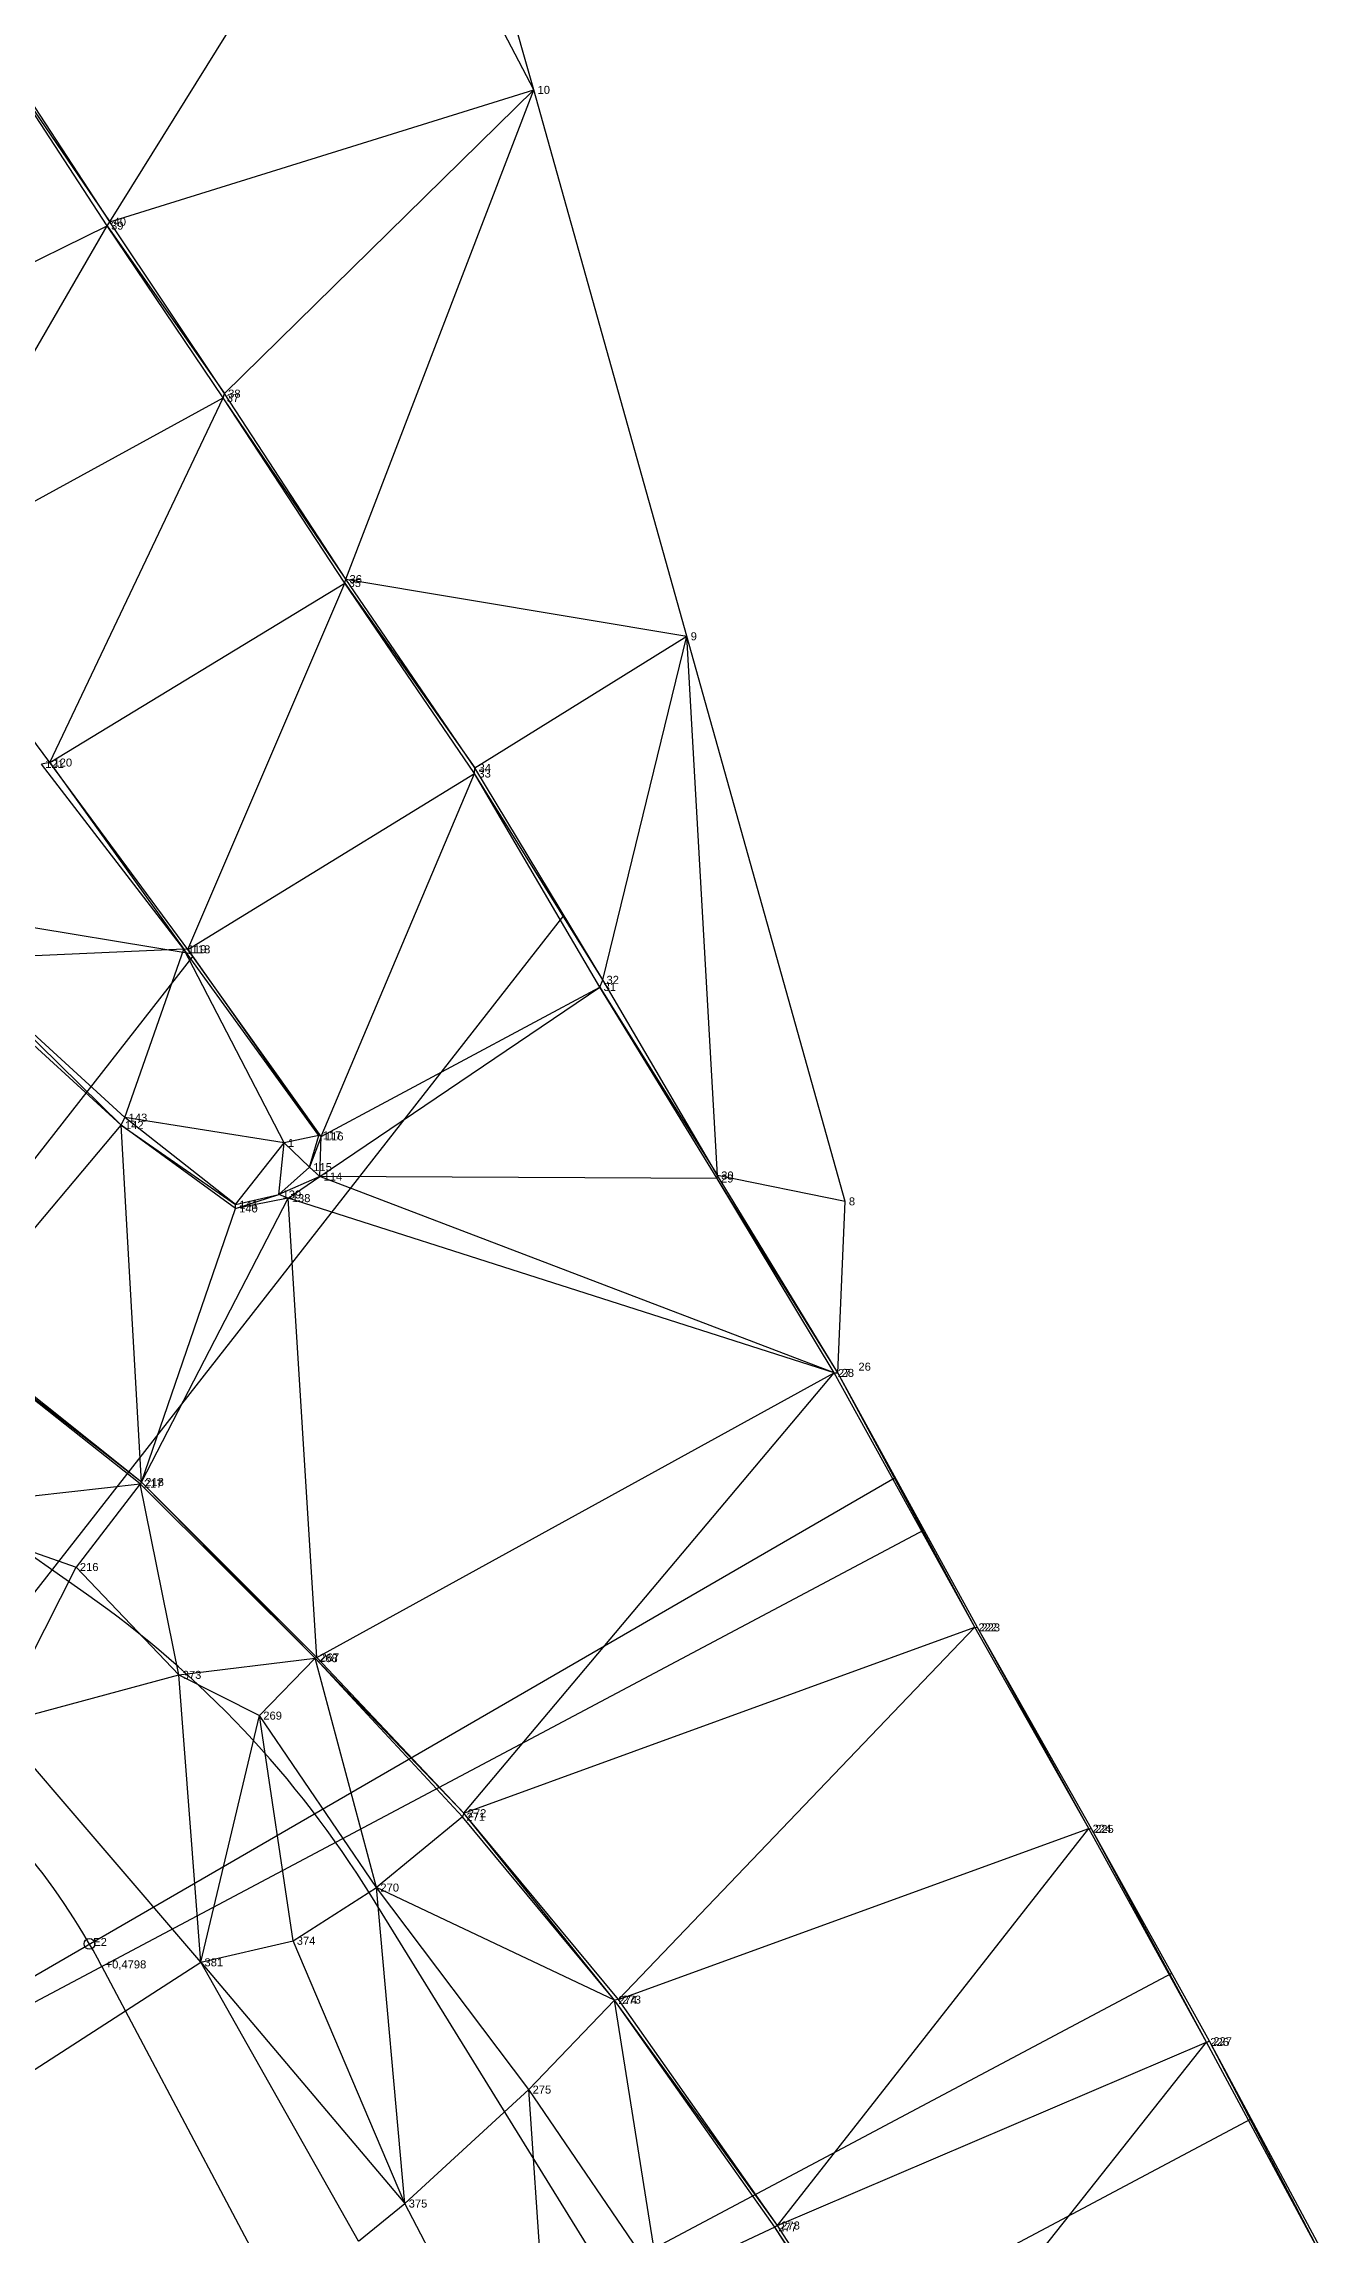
# Model space of a CAD drawing. Header units: millimetres. Extents: x 886 to 1005, y 4909 to 5107.
# Drawn here: x 963.66 to 987.72, y 5016.76 to 5057.81 of the extents above; entities that cross this region are included whole.
import ezdxf

# ---------------------------------------------------------------- set-up
doc = ezdxf.new("R2010")
doc.units = ezdxf.units.MM
for name, color, linetype in [('_Arestas', 8, 'Continuous'), ('_Nomes', 7, 'Continuous'), ('Eixo0', 1, 'Continuous'), ('Seções', 2, 'Continuous')]:
    doc.layers.add(name, color=color, linetype=linetype)
doc.styles.get("Standard").update_dxf_attribs({"font": 'arial.ttf'})

msp = doc.modelspace()

# ---------------------------------------------------------------- linework, layer by layer
for p, q in [((964.463, 5028.756), (946.881, 5041.097)), ((987.556, 4994.405), (969.789, 5023.113))]:
    msp.add_line(p, q)
msp.add_circle((964.515, 5022.201), 0.1)
msp.add_arc((953.37, 5012.951), 19.309, 31.7533, 54.9349)
at = {"layer": '_Arestas'}
for p, q in [((972.847, 5056.952), (969.809, 5067.617)), ((964.898, 5054.478), (969.919, 5062.55)), ((972.847, 5056.952), (969.919, 5062.55)), ((964.85, 5054.406), (962.627, 5057.805)), ((962.627, 5057.805), (964.898, 5054.478)), ((964.898, 5054.478), (962.659, 5057.9)), ((964.898, 5054.478), (972.847, 5056.952)), ((967.046, 5051.258), (972.847, 5056.952)), ((969.321, 5047.782), (972.847, 5056.952)), ((975.718, 5046.71), (972.847, 5056.952)), ((958.341, 5051.198), (964.85, 5054.406)), ((961.107, 5047.945), (964.85, 5054.406)), ((964.85, 5054.406), (964.898, 5054.478)), ((967.02, 5051.177), (964.85, 5054.406)), ((964.85, 5054.406), (967.046, 5051.258)), ((967.046, 5051.258), (964.898, 5054.478)), ((961.107, 5047.945), (967.02, 5051.177)), ((963.771, 5044.343), (967.02, 5051.177)), ((967.02, 5051.177), (967.046, 5051.258)), ((969.303, 5047.708), (967.02, 5051.177)), ((969.321, 5047.782), (967.02, 5051.177)), ((969.321, 5047.782), (967.046, 5051.258)), ((963.771, 5044.343), (961.107, 5047.945)), ((963.771, 5044.343), (969.303, 5047.708)), ((966.362, 5040.842), (969.303, 5047.708)), ((969.303, 5047.708), (969.321, 5047.782)), ((971.738, 5044.138), (969.303, 5047.708)), ((969.303, 5047.708), (971.741, 5044.243)), ((971.741, 5044.243), (969.321, 5047.782)), ((969.321, 5047.782), (975.718, 5046.71)), ((971.741, 5044.243), (975.718, 5046.71)), ((974.14, 5040.271), (975.718, 5046.71)), ((978.683, 5036.118), (975.718, 5046.71)), ((976.29, 5036.604), (975.718, 5046.71)), ((963.771, 5044.343), (963.616, 5044.316)), ((966.288, 5040.845), (963.616, 5044.316)), ((966.362, 5040.842), (963.771, 5044.343)), ((963.771, 5044.343), (966.288, 5040.845)), ((966.362, 5040.842), (971.738, 5044.138)), ((968.86, 5037.336), (971.738, 5044.138)), ((971.738, 5044.138), (971.741, 5044.243)), ((974.085, 5040.136), (971.738, 5044.138)), ((974.14, 5040.271), (971.738, 5044.138)), ((974.14, 5040.271), (971.741, 5044.243)), ((965.111, 5037.549), (961.668, 5040.691)), ((966.288, 5040.845), (961.945, 5040.651)), ((965.18, 5037.688), (966.288, 5040.845)), ((966.362, 5040.842), (966.288, 5040.845)), ((968.819, 5037.354), (966.288, 5040.845)), ((968.167, 5037.215), (966.288, 5040.845)), ((968.86, 5037.336), (966.362, 5040.842)), ((966.362, 5040.842), (968.819, 5037.354)), ((965.111, 5037.549), (961.945, 5040.651)), ((965.18, 5037.688), (961.945, 5040.651)), ((974.085, 5040.136), (974.14, 5040.271)), ((976.29, 5036.604), (974.14, 5040.271)), ((968.835, 5036.584), (974.085, 5040.136)), ((968.86, 5037.336), (974.085, 5040.136)), ((976.285, 5036.547), (974.085, 5040.136)), ((974.085, 5040.136), (976.29, 5036.604)), ((961.895, 5033.72), (965.111, 5037.549)), ((965.111, 5037.549), (965.18, 5037.688)), ((965.111, 5037.549), (967.256, 5036.058)), ((967.251, 5035.986), (965.111, 5037.549)), ((965.492, 5030.858), (965.111, 5037.549)), ((967.256, 5036.058), (965.18, 5037.688)), ((968.167, 5037.215), (965.18, 5037.688)), ((967.256, 5036.058), (968.167, 5037.215)), ((968.066, 5036.248), (968.167, 5037.215)), ((968.819, 5037.354), (968.167, 5037.215)), ((968.642, 5036.76), (968.167, 5037.215)), ((968.642, 5036.76), (968.819, 5037.354)), ((968.86, 5037.336), (968.642, 5036.76)), ((968.86, 5037.336), (968.819, 5037.354)), ((968.835, 5036.584), (968.86, 5037.336)), ((968.066, 5036.248), (968.642, 5036.76)), ((968.835, 5036.584), (968.066, 5036.248)), ((968.239, 5036.179), (968.835, 5036.584)), ((968.835, 5036.584), (968.642, 5036.76)), ((976.285, 5036.547), (968.835, 5036.584)), ((978.478, 5032.902), (968.835, 5036.584)), ((976.285, 5036.547), (976.29, 5036.604)), ((978.548, 5032.904), (976.29, 5036.604)), ((978.683, 5036.118), (976.29, 5036.604)), ((965.492, 5030.858), (968.239, 5036.179)), ((967.251, 5035.986), (968.066, 5036.248)), ((968.239, 5036.179), (967.251, 5035.986)), ((967.256, 5036.058), (968.066, 5036.248)), ((968.239, 5036.179), (968.066, 5036.248)), ((978.478, 5032.902), (968.239, 5036.179)), ((968.777, 5027.57), (968.239, 5036.179)), ((978.478, 5032.902), (976.285, 5036.547)), ((978.548, 5032.904), (976.285, 5036.547)), ((965.492, 5030.858), (967.251, 5035.986)), ((967.251, 5035.986), (967.256, 5036.058)), ((978.548, 5032.904), (978.683, 5036.118)), ((965.492, 5030.858), (961.847, 5033.689)), ((965.467, 5030.827), (961.847, 5033.689)), ((965.492, 5030.858), (961.895, 5033.72)), ((968.777, 5027.57), (978.478, 5032.902)), ((971.537, 5024.651), (978.478, 5032.902)), ((978.478, 5032.902), (978.548, 5032.904)), ((981.114, 5028.136), (978.478, 5032.902)), ((981.114, 5028.136), (978.548, 5032.904)), ((981.169, 5028.133), (978.548, 5032.904)), ((961.187, 5030.341), (965.467, 5030.827)), ((965.467, 5030.827), (964.265, 5029.265)), ((965.492, 5030.858), (965.467, 5030.827)), ((968.75, 5027.557), (965.467, 5030.827)), ((966.193, 5027.244), (965.467, 5030.827)), ((965.492, 5030.858), (968.75, 5027.557)), ((968.777, 5027.57), (965.492, 5030.858)), ((961.187, 5030.341), (964.265, 5029.265)), ((962.777, 5026.32), (964.265, 5029.265)), ((966.193, 5027.244), (964.265, 5029.265)), ((971.537, 5024.651), (981.114, 5028.136)), ((974.437, 5021.157), (981.114, 5028.136)), ((981.114, 5028.136), (981.169, 5028.133)), ((983.255, 5024.362), (981.114, 5028.136)), ((983.255, 5024.362), (981.169, 5028.133)), ((983.301, 5024.356), (981.169, 5028.133)), ((966.193, 5027.244), (968.75, 5027.557)), ((968.75, 5027.557), (967.705, 5026.48)), ((968.777, 5027.57), (968.75, 5027.557)), ((971.537, 5024.651), (968.75, 5027.557)), ((971.513, 5024.584), (968.75, 5027.557)), ((969.9, 5023.257), (968.75, 5027.557)), ((971.537, 5024.651), (968.777, 5027.57)), ((962.777, 5026.32), (966.193, 5027.244)), ((966.193, 5027.244), (967.705, 5026.48)), ((966.602, 5021.856), (966.193, 5027.244)), ((966.602, 5021.856), (962.777, 5026.32)), ((966.602, 5021.856), (967.705, 5026.48)), ((968.332, 5022.26), (967.705, 5026.48)), ((969.9, 5023.257), (967.705, 5026.48)), ((971.513, 5024.584), (969.9, 5023.257)), ((971.537, 5024.651), (971.513, 5024.584)), ((974.362, 5021.148), (971.513, 5024.584)), ((974.362, 5021.148), (971.537, 5024.651)), ((974.437, 5021.157), (971.537, 5024.651)), ((974.437, 5021.157), (983.255, 5024.362)), ((977.416, 5016.923), (983.255, 5024.362)), ((983.255, 5024.362), (983.301, 5024.356)), ((985.461, 5020.362), (983.255, 5024.362)), ((985.461, 5020.362), (983.301, 5024.356)), ((985.517, 5020.377), (983.301, 5024.356)), ((968.332, 5022.26), (969.9, 5023.257)), ((970.431, 5017.335), (969.9, 5023.257)), ((972.754, 5019.47), (969.9, 5023.257)), ((974.362, 5021.148), (969.9, 5023.257)), ((966.602, 5021.856), (968.332, 5022.26)), ((970.431, 5017.335), (968.332, 5022.26)), ((952.999, 5013.088), (966.602, 5021.856)), ((966.602, 5021.856), (970.431, 5017.335)), ((969.563, 5016.629), (966.602, 5021.856)), ((974.362, 5021.148), (972.754, 5019.47)), ((974.437, 5021.157), (974.362, 5021.148)), ((977.416, 5016.923), (974.362, 5021.148)), ((977.363, 5016.89), (974.362, 5021.148)), ((975.201, 5015.88), (974.362, 5021.148)), ((977.416, 5016.923), (974.437, 5021.157)), ((977.416, 5016.923), (985.461, 5020.362)), ((979.805, 5013.229), (985.461, 5020.362)), ((985.461, 5020.362), (985.517, 5020.377)), ((987.644, 5016.311), (985.461, 5020.362)), ((987.644, 5016.311), (985.517, 5020.377)), ((987.723, 5016.266), (985.517, 5020.377)), ((970.431, 5017.335), (972.754, 5019.47)), ((975.201, 5015.88), (972.754, 5019.47)), ((973.274, 5011.867), (972.754, 5019.47)), ((969.563, 5016.629), (970.431, 5017.335)), ((973.274, 5011.867), (970.431, 5017.335)), ((977.363, 5016.89), (975.201, 5015.88)), ((977.416, 5016.923), (977.363, 5016.89)), ((979.805, 5013.229), (977.363, 5016.89)), ((979.75, 5013.19), (977.363, 5016.89)), ((979.805, 5013.229), (977.416, 5016.923))]:
    msp.add_line(p, q, dxfattribs=at)
at = {"layer": 'Eixo0'}
msp.add_line((970.668, 5010.627), (964.748, 5021.781), dxfattribs=at)
msp.add_arc((953.207, 5015.655), 13.066, 27.9581, 51.9673, dxfattribs=at)
at = {"layer": 'Seções'}
for p, q in [((966.423, 5040.757), (916.015, 5049.125)), ((973.409, 5041.482), (956.115, 5019.374)), ((966.453, 5040.713), (946.829, 5015.624)), ((956.695, 5017.674), (979.624, 5030.945)), ((956.743, 5017.532), (980.164, 5029.963)), ((957.67, 5007.246), (984.808, 5021.65)), ((963.602, 5006.876), (986.297, 5018.923))]:
    msp.add_line(p, q, dxfattribs=at)

# ---------------------------------------------------------------- texts
at = {"layer": '_Nomes'}
for s, p in [('10', (972.917, 5056.877)), ('39', (964.92, 5054.331)), ('40', (964.968, 5054.403)), ('37', (967.09, 5051.102)), ('38', (967.116, 5051.183)), ('35', (969.373, 5047.633)), ('36', (969.391, 5047.707)), ('9', (975.788, 5046.635)), ('121', (963.686, 5044.241)), ('120', (963.841, 5044.268)), ('33', (971.808, 5044.063)), ('34', (971.811, 5044.168)), ('119', (966.359, 5040.77)), ('118', (966.432, 5040.767)), ('32', (974.21, 5040.196)), ('31', (974.155, 5040.061)), ('142', (965.181, 5037.474)), ('143', (965.25, 5037.613)), ('117', (968.889, 5037.279)), ('116', (968.93, 5037.261)), ('1', (968.237, 5037.14)), ('115', (968.712, 5036.685)), ('114', (968.905, 5036.509)), ('29', (976.355, 5036.472)), ('30', (976.36, 5036.529)), ('139', (968.136, 5036.173)), ('138', (968.309, 5036.104)), ('8', (978.754, 5036.043)), ('140', (967.321, 5035.911)), ('141', (967.326, 5035.983)), ('27', (978.548, 5032.827)), ('28', (978.618, 5032.829)), ('26', (978.933, 5032.945)), ('217', (965.537, 5030.752)), ('218', (965.562, 5030.783)), ('216', (964.335, 5029.19)), ('222', (981.184, 5028.061)), ('223', (981.239, 5028.058)), ('268', (968.82, 5027.482)), ('267', (968.847, 5027.495)), ('373', (966.264, 5027.169)), ('269', (967.775, 5026.405)), ('271', (971.583, 5024.509)), ('272', (971.607, 5024.576)), ('224', (983.325, 5024.287)), ('225', (983.371, 5024.281)), ('270', (969.97, 5023.182)), ('374', (968.402, 5022.185)), ('381', (966.672, 5021.781)), ('274', (974.432, 5021.073)), ('273', (974.507, 5021.082)), ('226', (985.531, 5020.287)), ('227', (985.587, 5020.302)), ('275', (972.824, 5019.395)), ('375', (970.501, 5017.26)), ('277', (977.433, 5016.815)), ('278', (977.486, 5016.848))]:
    msp.add_text(s, height=0.15, dxfattribs=at).set_placement(p)
at = {"layer": 'Eixo0'}
for s, p in [('E2', (964.586, 5022.162)), ('+0,4798', (964.818, 5021.742))]:
    msp.add_text(s, height=0.15, dxfattribs=at).set_placement(p)

doc.saveas('drawing.dxf')
